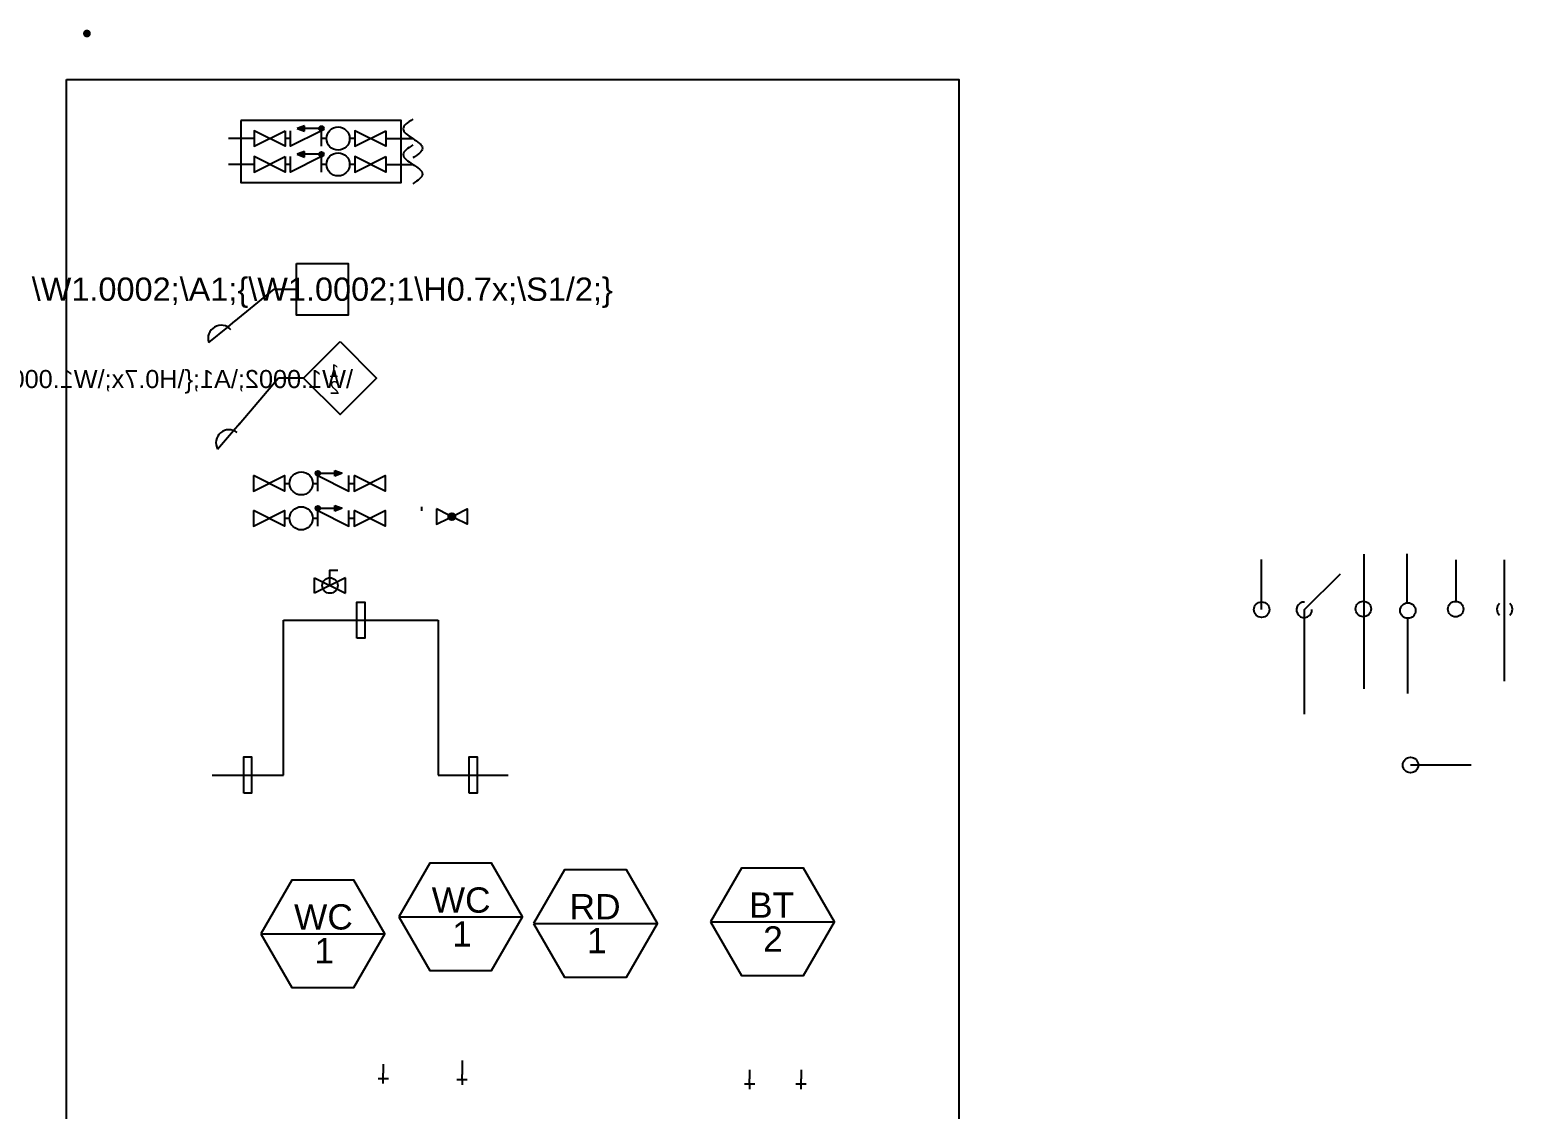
# Model space of a CAD drawing. Header units: inches. Extents: x 184 to 1103, y 1581 to 2770.
# Drawn here: x 442.3 to 729.4, y 1762.5 to 1971.5 of the extents above; entities that cross this region are included whole.
import ezdxf
from ezdxf import colors
from ezdxf.entities.mleader import LeaderData, LeaderLine
from ezdxf.enums import TextEntityAlignment as Align
from ezdxf.math import Vec2, Vec3

# ---------------------------------------------------------------- set-up
doc = ezdxf.new("R2010")
doc.units = ezdxf.units.IN
doc.header["$MEASUREMENT"] = 0
for name, color, linetype in [('PLUM-4TEXT', 2, 'Continuous'), ('PLUM-CW', 3, 'Cold_Water_Flow'), ('PLUM-DIM-WV', 1, 'Continuous'), ('PLUM-DIM-WV-TEXT', 2, 'Continuous'), ('PLUM-EQUIP', 5, 'Continuous'), ('PLUM-EXPAN', 3, 'Continuous'), ('PLUM-HW', 2, 'Hot_Water_Flow'), ('PLUM-KEYNOTE-WV', 2, 'Cold_Water_Flow')]:
    doc.layers.add(name, color=color, linetype=linetype)
doc.styles.add('A2', font='arial.ttf', dxfattribs={"width": 1.00018})
doc.styles.get("Standard").update_dxf_attribs({"font": 'arial.ttf'})
doc.linetypes.add('Cold_Water_Flow', pattern='A,0.875,-0.125,0,-0.125,0.875,-0.125,["CW",Standard,S=0.1,R=0,X=-0.12585,Y=-0.05],-0.1,0.875,[1,GEC_FlowArrow.shx,S=0.0625,R=0,X=0,Y=0],0.5', length=3.6)
doc.linetypes.add('Hot_Water_Flow', pattern='A,0.8125,-0.125,0,-0.125,0,-0.125,0.875,-0.125,["HW",Standard,S=0.1,R=0,X=-0.12585,Y=-0.05],-0.1,0.875,[1,GEC_FlowArrow.shx,S=0.0625,R=0,X=0,Y=0],0.5', length=3.6625)

# ---------------------------------------------------------------- blocks, each defined once
blk = doc.blocks.new('*U4')
for p, q in [((13.8, 0), (13.8, 30)), ((13.8, 30), (43.8, 30)), ((28.05, 30), (29.55, 30)), ((43.8, 30), (43.8, 0)), ((0, 0), (13.8, 0)), ((6.15, 0), (7.65, 0)), ((43.8, 0), (57.3, 0)), ((49.8, 0), (51.3, 0))]:
    blk.add_line(p, q)
for points in [[(28.05, 26.5), (28.05, 33.5), (29.55, 33.5), (29.55, 26.5), (28.05, 26.5)], [(6.15, -3.5), (6.15, 3.5), (7.65, 3.5), (7.65, -3.5), (6.15, -3.5)], [(49.8, -3.5), (49.8, 3.5), (51.3, 3.5), (51.3, -3.5), (49.8, -3.5)]]:
    blk.add_lwpolyline(points, close=True)
blk = doc.blocks.new('*U27')
at = {"lineweight": -2}
h = blk.add_hatch(color=0, dxfattribs=at)
h.set_gradient(color1=(0, 255, 0), color2=(0, 255, 0), tint=1)
h.paths.add_polyline_path([(0.67, 0, 1), (-0.67, 0, 1)])
at = {"layer": 'PLUM-CW'}
h = blk.add_hatch(dxfattribs=at)
h.set_pattern_fill('GOST_WOOD', color=256)
h.set_pattern_definition([(90, (628.2316, -507.352), (6, -4e-16), [10, -2]), (90, (630.2316, -509.352), (6, -4e-16), [6, -1.5, 3, -1.5]), (90, (632.2316, -512.352), (6, -4e-16), [10, -2])])
h.paths.add_polyline_path([(-6.45, 1.5, 0.414214), (-6, 1.05), (-6, 1.5), (-5.6, 1.3, 0.116434), (-5.55, 1.5, 1)])
h.paths.add_polyline_path([(-6, 1.05, 0.284079), (-5.6, 1.3), (-6, 1.5)])
at = {"layer": 'PLUM-CW', "color": 0, "lineweight": -2}
for points in [[(-3, 1.5), (-3, -1.5), (-0.6, -0.3)], [(-0.6, 0.3), (-3, 1.5)], [(0.6, 0.3), (3, 1.5), (3, -1.5), (0.6, -0.3)]]:
    blk.add_lwpolyline(points, dxfattribs=at)
blk.add_circle((0, 0), 0.674, dxfattribs=at)
blk = doc.blocks.new('PLBG_WATER_SUBMETER_C')
at = {"layer": 'PLUM-CW'}
h = blk.add_hatch(color=256, dxfattribs=at)
h.set_gradient(color1=(0, 255, 0), color2=(0, 255, 0))
h.paths.add_polyline_path([(12.93, 1.95, 1), (12.03, 1.95, 1)])
h = blk.add_hatch(color=256, dxfattribs=at)
h.set_gradient(color1=(0, 255, 0), color2=(0, 255, 0))
h.paths.add_polyline_path([(15.72, 1.41), (17.18, 1.95), (15.72, 2.49)])
for p, q in [((6, 0), (7, 0)), ((11.48, 0), (12.48, 0)), ((12.93, 1.95), (15.72, 1.95)), ((15.72, 1.41), (15.72, 2.49)), ((15.72, 2.49), (17.18, 1.95)), ((17.18, 1.95), (15.72, 1.41)), ((18.48, 0), (19.48, 0))]:
    blk.add_line(p, q, dxfattribs=at)
for points in [[(0, 1.5), (0, -1.5), (6, 1.5), (6, -1.5), (0, 1.5)], [(12.48, -1.5), (12.48, 1.5), (18.48, -1.5), (18.48, 1.5)], [(19.48, 1.5), (19.48, -1.5), (25.48, 1.5), (25.48, -1.5), (19.48, 1.5)]]:
    blk.add_lwpolyline(points, dxfattribs=at)
blk.add_circle((12.48, 1.95), 0.45, dxfattribs=at)
at = {"layer": 'PLUM-EQUIP'}
blk.add_circle((9.24, 0), 2.24, dxfattribs=at)
blk = doc.blocks.new('VENT_NOTE2')
at = {"layer": 'PLUM-KEYNOTE-WV', "linetype": 'Continuous', "transparency": 16777216}
blk.add_lwpolyline([(0, 14.14), (-7.07, 7.07), (0, 0), (7.07, 7.07)], close=True, dxfattribs=at)
at = {"color": 0, "transparency": 16777216, "style": 'A2', "width": 1.0002}
for tag, p, height in [('SIZE_001', (-2.5, 5.13), 3.5), ('SIZE_002', (0.21, 7.29), 2.45), ('SIZE_003', (0.12, 4.01), 2.45)]:
    blk.add_attdef(tag, p, '', height=height, dxfattribs=at)
blk = doc.blocks.new('ARROW2')
at = {"layer": 'PLUM-DIM-WV', "color": 0}
for p, q in [((-0.593, 0), (-1.062, 0)), ((0.593, 0), (-0.593, 0))]:
    blk.add_line(p, q, dxfattribs=at)
blk.add_ellipse((0, 0.221), major_axis=(0.447, 0.447), ratio=1, start_param=2.39815, end_param=5.141545, dxfattribs=at)
blk = doc.blocks.new('WASTE_NOTE')
at = {"layer": 'PLUM-KEYNOTE-WV', "linetype": 'Continuous', "transparency": 16777216}
blk.add_lwpolyline([(-5, 10), (5, 10), (5, 0), (-5, 0), (-5, 10)], dxfattribs=at)
at = {"color": 0, "transparency": 16777216, "style": 'A2', "width": 1.00018}
blk.add_attdef('SIZE', text='', height=4.5, dxfattribs=at).set_placement((0, 5), align=Align.MIDDLE_CENTER)
blk = doc.blocks.new('P_CONT')
at = {"linetype": 'Continuous'}
blk.add_spline([(-3.75, 0), (-1.88, 1.87), (0, 0), (1.87, -1.88), (3.75, 0)], degree=3, dxfattribs=at)
blk = doc.blocks.new('*U98')
at = {"layer": 'PLUM-CW'}
h = blk.add_hatch(color=256, dxfattribs=at)
h.set_gradient(color1=(0, 255, 0), color2=(0, 255, 0))
h.paths.add_polyline_path([(-21.12, 7.49), (-22.58, 6.95), (-21.12, 6.41)])
h = blk.add_hatch(color=256, dxfattribs=at)
h.set_gradient(color1=(0, 255, 0), color2=(0, 255, 0))
h.paths.add_polyline_path([(-17.43, 6.95, 1), (-18.33, 6.95, 1)])
at = {"layer": 'PLUM-HW'}
h = blk.add_hatch(color=256, dxfattribs=at)
h.set_gradient(color1=(255, 255, 0), color2=(255, 255, 0))
h.paths.add_polyline_path([(-21.12, 2.49), (-22.58, 1.95), (-21.12, 1.41)])
h = blk.add_hatch(color=256, dxfattribs=at)
h.set_gradient(color1=(255, 255, 0), color2=(255, 255, 0))
h.paths.add_polyline_path([(-17.43, 1.95, 1), (-18.33, 1.95, 1)])
at = {"layer": 'PLUM-CW'}
for p, q in [((-21.12, 7.49), (-22.58, 6.95)), ((-22.58, 6.95), (-21.12, 6.41)), ((-21.12, 6.41), (-21.12, 7.49)), ((-18.33, 6.95), (-21.12, 6.95)), ((-23.88, 5), (-24.88, 5)), ((-16.88, 5), (-17.88, 5)), ((-11.4, 5), (-12.4, 5)), ((-5.4, 5), (-0.17, 5))]:
    blk.add_line(p, q, dxfattribs=at)
at = {"layer": 'PLUM-CW', "color": 1}
blk.add_lwpolyline([(-33.46, 8.5), (-33.46, -3.5), (-2.43, -3.5), (-2.43, 8.5)], close=True, dxfattribs=at)
at = {"layer": 'PLUM-CW'}
for points in [[(-24.88, 6.5), (-24.88, 3.5), (-30.88, 6.5), (-30.88, 3.5), (-24.88, 6.5)], [(-17.88, 3.5), (-17.88, 6.5), (-23.88, 3.5), (-23.88, 6.5)], [(-5.4, 6.5), (-5.4, 3.5), (-11.4, 6.5), (-11.4, 3.5), (-5.4, 6.5)], [(-30.88, 5), (-35.88, 5)]]:
    blk.add_lwpolyline(points, dxfattribs=at)
blk.add_circle((-17.88, 6.95), 0.45, dxfattribs=at)
at = {"layer": 'PLUM-EQUIP'}
for centre in [(-14.64, 5), (-14.64, 0)]:
    blk.add_circle(centre, 2.24, dxfattribs=at)
at = {"layer": 'PLUM-HW'}
for p, q in [((-21.12, 2.49), (-22.58, 1.95)), ((-22.58, 1.95), (-21.12, 1.41)), ((-21.12, 1.41), (-21.12, 2.49)), ((-18.33, 1.95), (-21.12, 1.95)), ((-23.88, 0), (-24.88, 0)), ((-16.88, 0), (-17.88, 0)), ((-11.4, 0), (-12.4, 0)), ((-5.4, 0), (-0.17, 0))]:
    blk.add_line(p, q, dxfattribs=at)
for points in [[(-30.88, 0), (-35.88, 0)], [(-24.88, 1.5), (-24.88, -1.5), (-30.88, 1.5), (-30.88, -1.5), (-24.88, 1.5)], [(-17.88, -1.5), (-17.88, 1.5), (-23.88, -1.5), (-23.88, 1.5)], [(-5.4, 1.5), (-5.4, -1.5), (-11.4, 1.5), (-11.4, -1.5), (-5.4, 1.5)]]:
    blk.add_lwpolyline(points, dxfattribs=at)
blk.add_circle((-17.88, 1.95), 0.45, dxfattribs=at)
at = {"layer": 'PLUM-CW', "xscale": -1, "rotation": 90}
blk.add_blockref('P_CONT', (-0.17, 5), dxfattribs=at)
at = {"layer": 'PLUM-HW', "xscale": -1, "rotation": 90}
blk.add_blockref('P_CONT', (-0.17, 0), dxfattribs=at)
blk = doc.blocks.new('PLBG_WATER_SUBMETER_H')
at = {"layer": 'PLUM-HW'}
h = blk.add_hatch(color=256, dxfattribs=at)
h.set_gradient(color1=(255, 255, 0), color2=(255, 255, 0))
h.paths.add_polyline_path([(12.93, 1.95, 1), (12.03, 1.95, 1)])
h = blk.add_hatch(color=256, dxfattribs=at)
h.set_gradient(color1=(255, 255, 0), color2=(255, 255, 0))
h.paths.add_polyline_path([(15.72, 1.41), (17.18, 1.95), (15.72, 2.49)])
at = {"layer": 'PLUM-EQUIP'}
blk.add_circle((9.24, 0), 2.24, dxfattribs=at)
at = {"layer": 'PLUM-HW'}
for p, q in [((6, 0), (7, 0)), ((11.48, 0), (12.48, 0)), ((12.93, 1.95), (15.72, 1.95)), ((15.72, 1.41), (15.72, 2.49)), ((15.72, 2.49), (17.18, 1.95)), ((17.18, 1.95), (15.72, 1.41)), ((18.48, 0), (19.48, 0))]:
    blk.add_line(p, q, dxfattribs=at)
for points in [[(0, 1.5), (0, -1.5), (6, 1.5), (6, -1.5), (0, 1.5)], [(12.48, -1.5), (12.48, 1.5), (18.48, -1.5), (18.48, 1.5)], [(19.48, 1.5), (19.48, -1.5), (25.48, 1.5), (25.48, -1.5), (19.48, 1.5)]]:
    blk.add_lwpolyline(points, dxfattribs=at)
blk.add_circle((12.48, 1.95), 0.45, dxfattribs=at)
blk = doc.blocks.new('PLBG_Water Hammer')
at = {"layer": 'PLUM-CW', "const_width": 0.75}
blk.add_lwpolyline([(-0.375, 0, 1), (0.375, 0, 1)], format="xyb", close=True, dxfattribs=at)
blk = doc.blocks.new('*U114')
at = {"linetype": 'ByBlock'}
for p, q in [((-3, 1.5), (3, -1.5)), ((-3, -1.5), (-3, 1.5)), ((3, 1.5), (-3, -1.5)), ((3, -1.5), (3, 1.5))]:
    blk.add_line(p, q, dxfattribs=at)
blk.add_lwpolyline([(0, 0), (0, 3), (1.5, 3)])
blk.add_circle((0, 0), 1.5, dxfattribs=at)
blk = doc.blocks.new('*U136')
at = {"linetype": 'Continuous'}
blk.add_circle((0, 0), 1.5, dxfattribs=at)
blk = doc.blocks.new('*U149')
at = {"linetype": 'Continuous'}
for start, end in [(131.8103, 228.1897), (311.8103, 48.1897)]:
    blk.add_arc((0, 0), 1.5, start, end, dxfattribs=at)
blk = doc.blocks.new('*U134')
at = {"linetype": 'Continuous'}
blk.add_arc((0, 0), 1.5, 86.8103, 3.1897, dxfattribs=at)
blk = doc.blocks.new('*U167')
at = {"layer": 'PLUM-4TEXT'}
blk.add_line((-23.68, 26.99), (0.32, 26.99), dxfattribs=at)
blk.add_lwpolyline([(-23.68, 26.99), (-17.68, 16.6), (-5.68, 16.6), (0.32, 26.99), (-5.68, 37.39), (-17.68, 37.39)], close=True, dxfattribs=at)
at = {"layer": 'PLUM-CW'}
for p, q in [((0, 1.75), (0, 0)), ((0, -1), (0, 0)), ((-1, -1), (1, -1)), ((0, -2), (0, -1))]:
    blk.add_line(p, q, dxfattribs=at)
at = {"layer": 'PLUM-4TEXT', "flags": 1}
blk.add_attdef('WS_DIAMETER', text='', height=0.2, dxfattribs=at).set_placement((-2.59, 43.55), align=Align.TOP_LEFT)
for tag, p in [('VENT_DIAMETER', (-2.59, 42.39)), ('DFU', (-2.59, 42.86)), ('GROUP', (-2.59, 41.94))]:
    blk.add_attdef(tag, p, '', height=0.2, dxfattribs=at)
at = {"layer": 'PLUM-4TEXT'}
for tag, p in [('TAG_001', (-17.29, 27.81)), ('TAG_002', (-13.33, 21.26))]:
    blk.add_attdef(tag, p, '', height=4.9, dxfattribs=at)
blk = doc.blocks.new('*U126')
at = {"layer": 'PLUM-4TEXT'}
blk.add_line((-12, 0), (12, 0), dxfattribs=at)
blk.add_lwpolyline([(-12, 0), (-6, -10.39), (6, -10.39), (12, 0), (6, 10.39), (-6, 10.39)], close=True, dxfattribs=at)
at = {"layer": 'PLUM-4TEXT', "flags": 1}
blk.add_attdef('WS_DIAMETER', text='', height=0.2, dxfattribs=at).set_placement((-2.31, 13.05), align=Align.TOP_LEFT)
for tag, p in [('VENT_DIAMETER', (-2.31, 11.89)), ('GROUP', (-2.31, 11.44)), ('DFU', (-2.31, 12.36))]:
    blk.add_attdef(tag, p, '', height=0.2, dxfattribs=at)
at = {"layer": 'PLUM-4TEXT'}
for tag, p in [('TAG_001', (-5.61, 0.82)), ('TAG_002', (-1.65, -5.74))]:
    blk.add_attdef(tag, p, '', height=4.9, dxfattribs=at)
blk = doc.blocks.new('*U128')
at = {"layer": 'PLUM-4TEXT'}
blk.add_line((-12.53, 30.37), (11.47, 30.37), dxfattribs=at)
blk.add_lwpolyline([(-12.53, 30.37), (-6.53, 19.97), (5.47, 19.97), (11.47, 30.37), (5.47, 40.76), (-6.53, 40.76)], close=True, dxfattribs=at)
at = {"layer": 'PLUM-CW'}
for p, q in [((5, 1.75), (5, 0)), ((5, -1), (5, 0)), ((4, -1), (6, -1)), ((5, -2), (5, -1))]:
    blk.add_line(p, q, dxfattribs=at)
at = {"layer": 'PLUM-HW'}
for p, q in [((-5, 1.75), (-5, 0)), ((-5, -1), (-5, 0)), ((-6, -1), (-4, -1)), ((-5, -1), (-5, -2))]:
    blk.add_line(p, q, dxfattribs=at)
at = {"layer": 'PLUM-4TEXT', "flags": 1}
blk.add_attdef('WS_DIAMETER', text='', height=0.2, dxfattribs=at).set_placement((-2.59, 43.55), align=Align.TOP_LEFT)
for tag, p in [('VENT_DIAMETER', (-2.59, 42.39)), ('DFU', (-2.59, 42.86)), ('GROUP', (-2.59, 41.94))]:
    blk.add_attdef(tag, p, '', height=0.2, dxfattribs=at)
at = {"layer": 'PLUM-4TEXT'}
for tag, p in [('TAG_001', (-6.14, 31.18)), ('TAG_002', (-2.18, 24.63))]:
    blk.add_attdef(tag, p, '', height=4.9, dxfattribs=at)
blk = doc.blocks.new('*U169')
at = {"layer": 'PLUM-4TEXT'}
blk.add_line((-12.27, 30.5), (11.73, 30.5), dxfattribs=at)
blk.add_lwpolyline([(-12.27, 30.5), (-6.27, 20.11), (5.73, 20.11), (11.73, 30.5), (5.73, 40.89), (-6.27, 40.89)], close=True, dxfattribs=at)
at = {"layer": 'PLUM-HW'}
for p, q in [((0, 2.68), (0, 0)), ((0, -1), (0, 0)), ((-1, -1), (1, -1)), ((0, -1), (0, -2))]:
    blk.add_line(p, q, dxfattribs=at)
at = {"layer": 'PLUM-4TEXT', "flags": 1}
blk.add_attdef('WS_DIAMETER', text='', height=0.2, dxfattribs=at).set_placement((-2.59, 43.55), align=Align.TOP_LEFT)
for tag, p in [('VENT_DIAMETER', (-2.59, 42.39)), ('DFU', (-2.59, 42.86)), ('GROUP', (-2.59, 41.94))]:
    blk.add_attdef(tag, p, '', height=0.2, dxfattribs=at)
at = {"layer": 'PLUM-4TEXT'}
for tag, p in [('TAG_001', (-5.88, 31.32)), ('TAG_002', (-1.92, 24.77))]:
    blk.add_attdef(tag, p, '', height=4.9, dxfattribs=at)

msp = doc.modelspace()

# ---------------------------------------------------------------- linework, layer by layer
for p, q in [((700.68, 1869.96), (700.68, 1843.9)), ((709.09, 1860.54), (709.09, 1870.04)), ((680.9, 1859.22), (680.9, 1868.93)), ((718.57, 1860.83), (718.57, 1868.89)), ((727.95, 1845.4), (727.95, 1868.89)), ((689.14, 1859.19), (696.17, 1866.14)), ((689.14, 1859.19), (689.14, 1838.99)), ((709.17, 1857.54), (709.17, 1842.99)), ((721.5, 1829.13), (709.73, 1829.13))]:
    msp.add_line(p, q)
at = {"color": 254, "true_color": 0xcecce6}
msp.add_lwpolyline([(449.46, 1961.87), (622.22, 1961.87), (622.22, 1595.92), (449.46, 1595.92)], close=True, dxfattribs=at)

# ---------------------------------------------------------------- block references
for name, p in [('*U98', (516.67, 1945.43)), ('PLBG_WATER_SUBMETER_C', (485.65, 1883.67))]:
    msp.add_blockref(name, p)
for name, p in [('*U169', (526.04, 1769.23)), ('*U167', (510.78, 1769.48))]:
    msp.add_blockref(name, p).add_auto_attribs({'TAG_001': 'WC', 'TAG_002': '1'})
ref = msp.add_blockref('*U128', (586.71, 1768.39))
ref.add_attrib('TAG_001', 'BT', (581.62, 1799.57), dxfattribs={"layer": 'PLUM-4TEXT', "height": 4.9})
ref.add_attrib('TAG_002', '2', (584.35, 1793.01), dxfattribs={"layer": 'PLUM-4TEXT', "height": 4.9})
ref = msp.add_blockref('*U126', (551.89, 1798.44))
ref.add_attrib('TAG_001', 'RD', (546.86, 1799.26), dxfattribs={"layer": 'PLUM-4TEXT', "height": 4.9})
ref.add_attrib('TAG_002', '1', (550.24, 1792.7), dxfattribs={"layer": 'PLUM-4TEXT', "height": 4.9})
at = {"layer": 'PLUM-CW'}
for name, p in [('PLBG_Water Hammer', (453.39, 1970.76)), ('*U114', (500.45, 1863.89)), ('*U136', (700.58, 1859.35)), ('*U136', (718.46, 1859.33)), ('*U136', (680.9, 1859.22)), ('*U134', (689.14, 1859.19)), ('*U136', (709.22, 1859.04)), ('*U149', (727.95, 1859.29)), ('*U136', (709.73, 1829.13))]:
    msp.add_blockref(name, p, dxfattribs=at)
at = {"layer": 'PLUM-CW', "linetype": 'Continuous', "lineweight": -2}
msp.add_blockref('*U27', (524.06, 1877.24), dxfattribs=at)
at = {"layer": 'PLUM-EQUIP'}
msp.add_blockref('PLBG_WATER_SUBMETER_H', (485.65, 1876.9), dxfattribs=at)
at = {"layer": 'PLUM-EXPAN'}
msp.add_blockref('*U4', (477.64, 1827.2), dxfattribs=at)

# ---------------------------------------------------------------- leaders
at = {"layer": 'PLUM-DIM-WV-TEXT'}
ml = msp.add_multileader_block('Standard', dxfattribs=at)
ml.set_content('WASTE_NOTE', color=256)
ml.set_attribute('SIZE', '\\W1.0002;\\A1;{\\W1.0002;1\\H0.7x;\\S1/2;}', width=0)
ml.set_leader_properties(color=1)
ml.set_arrow_properties(name='ARROW2')
ml.build(insert=Vec2(0, 0))
ml.multileader.update_dxf_attribs({"dogleg_length": 0.36})
ctx = ml.context
ctx.base_point, ctx.char_height, ctx.landing_gap_size, ctx.plane_origin = Vec3(493.96, 1921.26), 0.18, 0.09, Vec3(498.51, 1916.49)
notes = []
notes.append((ctx, [(0, (1, 1, 0), (489.67, 1921.26), (1, 0), 4.29, [(0, [(478.82, 1912.43)], 0, [])])]))
ctx.block.insert = Vec3(498.96, 1916.26)
ml = msp.add_multileader_block('Standard', dxfattribs=at)
ml.set_content('VENT_NOTE2', color=256, scale=-1)
ml.set_attribute('SIZE_001', '\\W1.0002;\\A1;{\\H0.7x;\\W1.0002;\\S1#2;}', width=0)
ml.set_attribute('SIZE_002', '1', width=0)
ml.set_attribute('SIZE_003', '2', width=0)
ml.set_leader_properties(color=1)
ml.set_arrow_properties(name='ARROW2')
ml.build(insert=Vec2(0, 0))
ml.multileader.update_dxf_attribs({"dogleg_length": 0.36})
ctx = ml.context
ctx.base_point, ctx.char_height, ctx.landing_gap_size, ctx.plane_origin = Vec3(495.35, 1904.07), 0.18, 0.09, Vec3(506.99, 1919.96)
ctx.text_align_type = 2
notes.append((ctx, [(1, (1, 1, 0), (490.5, 1904.07), (1, 0), 4.85, [(0, [(480.24, 1892.1)], 0, [])])]))
ctx.block.insert, ctx.block.scale = Vec3(502.42, 1896.99), Vec3(-1, 1, 1)
for ctx, leaders in notes:
    for number, flags, end, landing, length, lines in leaders:
        leader = LeaderData()
        leader.index, (leader.has_last_leader_line, leader.has_dogleg_vector, leader.attachment_direction) = number, flags
        leader.last_leader_point, leader.dogleg_vector, leader.dogleg_length = Vec3(end), Vec3(landing), length
        for number, points, colour, breaks in lines:
            line = LeaderLine()
            line.index, line.vertices, line.color, line.breaks = number, Vec3.list(points), colors.encode_raw_color(colour), breaks
            leader.lines.append(line)
        ctx.leaders.append(leader)

doc.saveas('drawing.dxf')
